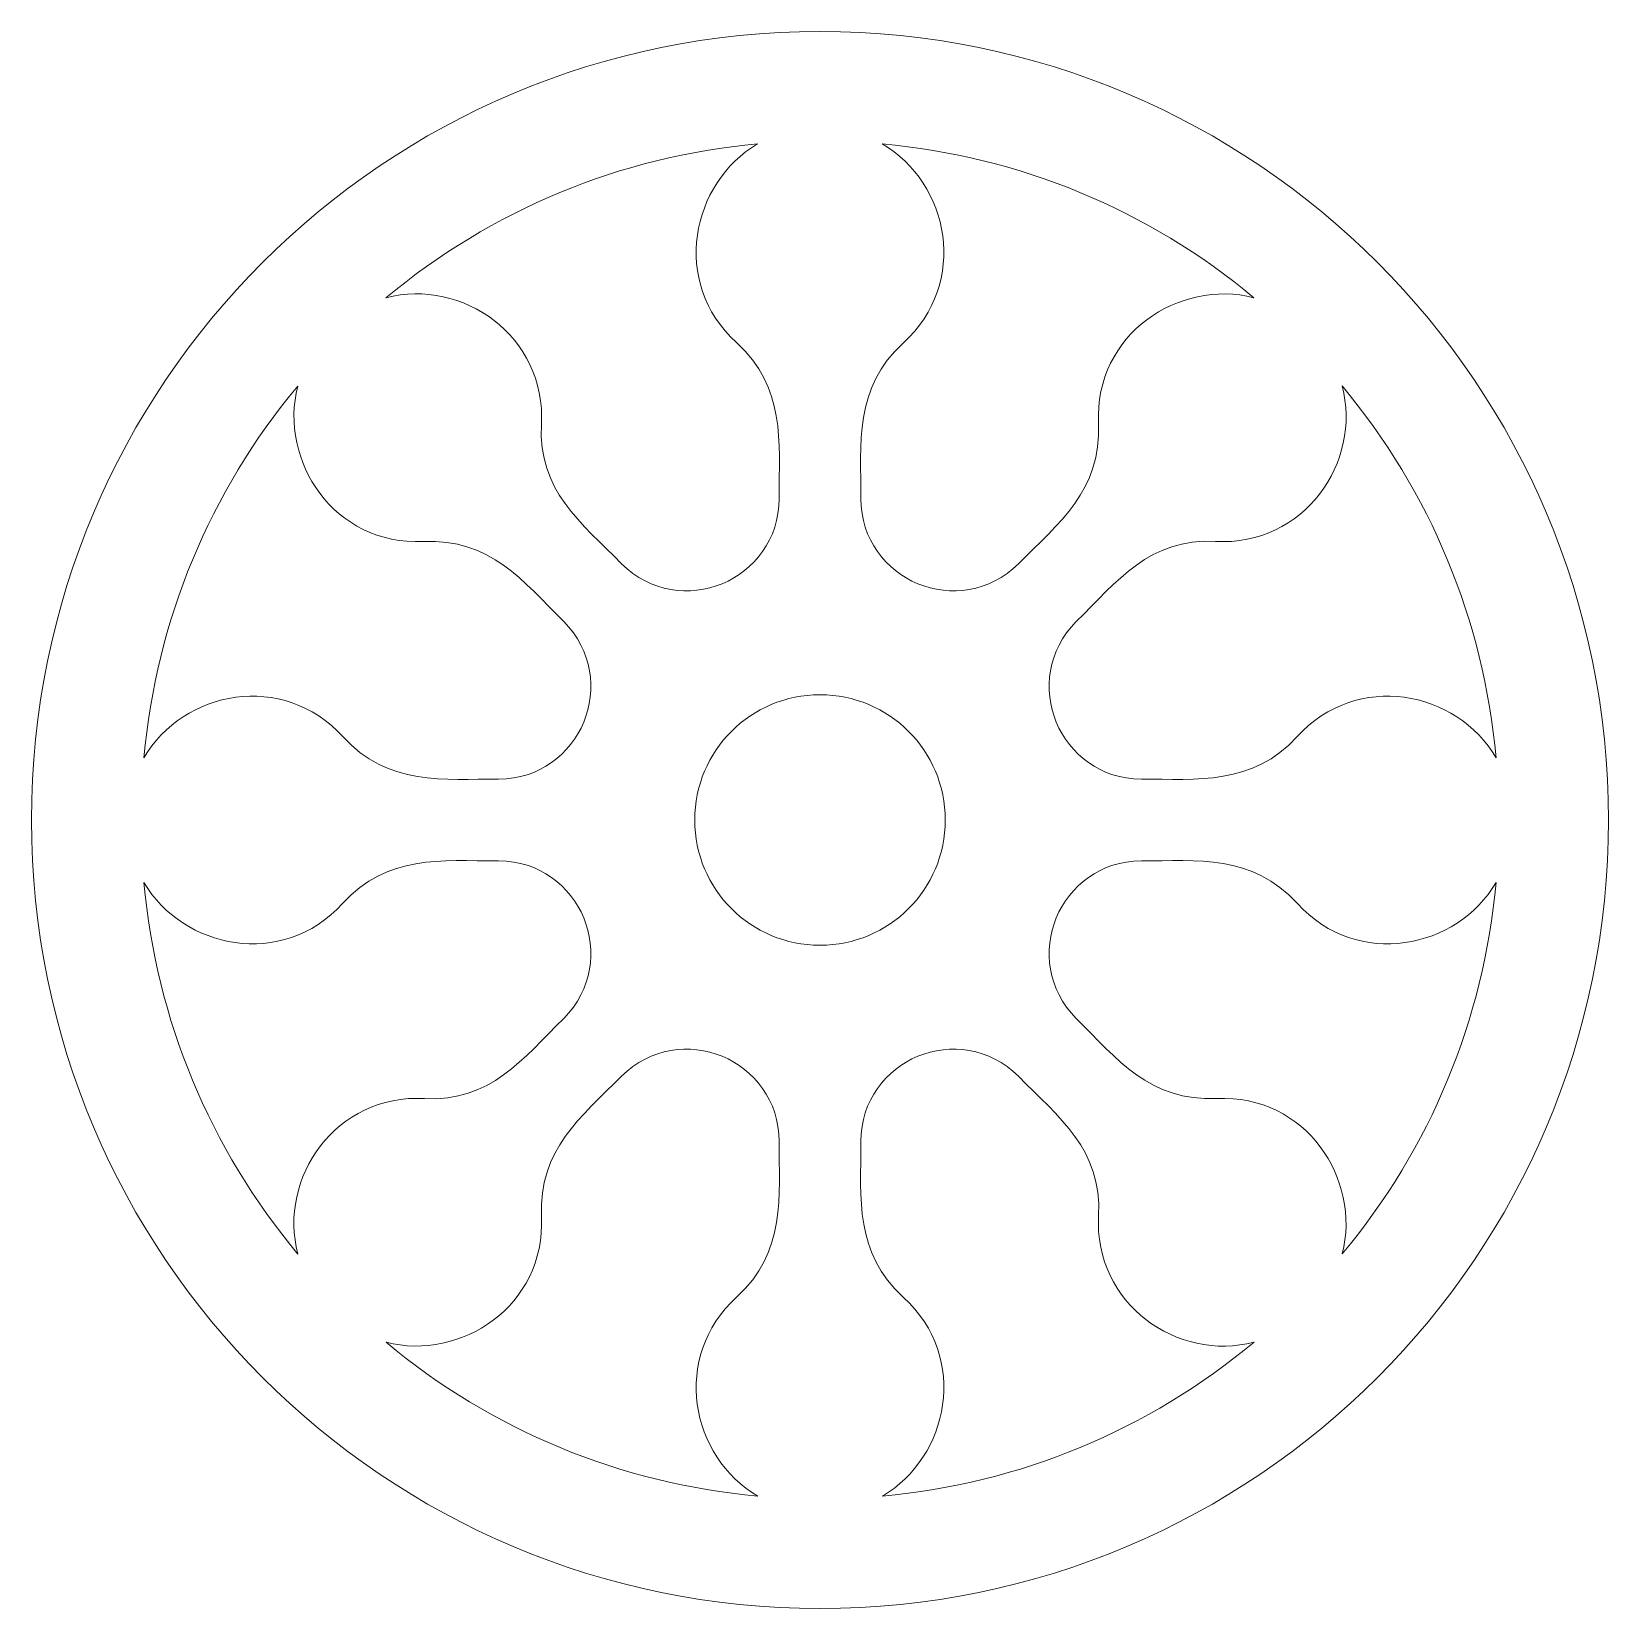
# Model space of a CAD drawing. Header units: inches. Extents: x 0.05 to 4.05, y 0.05 to 4.05.
import ezdxf

# ---------------------------------------------------------------- set-up
doc = ezdxf.new("R2010")
doc.units = ezdxf.units.IN
doc.header["$MEASUREMENT"] = 0
doc.layers.add('_U+0421_U+043B_U+043E_U+0439 1', color=7, linetype='Continuous')

msp = doc.modelspace()

# ---------------------------------------------------------------- linework, layer by layer
at = {"layer": '_U+0421_U+043B_U+043E_U+0439 1', "color": 12, "lineweight": 9, "true_color": 0xe30613}
for points, knots in [([(2.05, 4.05), (0.9454, 4.05), (0.05, 3.1546), (0.05, 2.05), (0.05, 0.9454), (0.9454, 0.05), (2.05, 0.05), (3.1546, 0.05), (4.05, 0.9454), (4.05, 2.05), (4.05, 3.1546), (3.1546, 4.05), (2.05, 4.05)], [0, 0, 0, 0, 1, 1, 1, 2, 2, 2, 3, 3, 3, 4, 4, 4, 4]), ([(1.8915, 3.765), (1.7237, 3.6659), (1.6703, 3.4142), (1.838, 3.261), (1.9635, 3.1464), (1.9462, 3.0117), (1.9462, 2.8656), (1.9462, 2.6571), (1.6941, 2.5527), (1.5467, 2.7001), (1.4452, 2.8017), (1.3341, 2.8874), (1.3434, 3.0528), (1.356, 3.2775), (1.142, 3.4259), (0.949, 3.3744), (1.2173, 3.5982), (1.5435, 3.7334), (1.8915, 3.765)], [0, 0, 0, 0, 1, 1, 1, 2, 2, 2, 3, 3, 3, 4, 4, 4, 5, 5, 5, 6, 6, 6, 6]), ([(2.2077, 3.765), (2.5558, 3.7336), (2.8822, 3.5985), (3.1506, 3.3748), (2.9618, 3.4234), (2.7462, 3.283), (2.7564, 3.0562), (2.7641, 2.8864), (2.6563, 2.8031), (2.5533, 2.7001), (2.4059, 2.5527), (2.1538, 2.6571), (2.1538, 2.8656), (2.1538, 3.0016), (2.1355, 3.1459), (2.2616, 3.2606), (2.4275, 3.4117), (2.3796, 3.6656), (2.2077, 3.765)], [0, 0, 0, 0, 1, 1, 1, 2, 2, 2, 3, 3, 3, 4, 4, 4, 5, 5, 5, 6, 6, 6, 6]), ([(0.7253, 3.1506), (0.6766, 2.9619), (0.8168, 2.7461), (1.0438, 2.7564), (1.2136, 2.7641), (1.2969, 2.6563), (1.3999, 2.5533), (1.5473, 2.4059), (1.4429, 2.1538), (1.2344, 2.1538), (1.0984, 2.1538), (0.9541, 2.1355), (0.8394, 2.2616), (0.6883, 2.4276), (0.4344, 2.3796), (0.335, 2.2077), (0.3664, 2.5558), (0.5015, 2.8822), (0.7253, 3.1506)], [0, 0, 0, 0, 1, 1, 1, 2, 2, 2, 3, 3, 3, 4, 4, 4, 5, 5, 5, 6, 6, 6, 6]), ([(3.3743, 3.1511), (3.5984, 2.8826), (3.7336, 2.5561), (3.765, 2.2077), (3.6656, 2.3796), (3.4116, 2.4275), (3.2606, 2.2616), (3.1472, 2.1369), (3.0053, 2.1538), (2.8656, 2.1538), (2.6571, 2.1538), (2.5527, 2.4059), (2.7001, 2.5533), (2.8017, 2.6548), (2.8874, 2.7659), (3.0528, 2.7566), (3.2778, 2.744), (3.4258, 2.9582), (3.3743, 3.1511)], [0, 0, 0, 0, 1, 1, 1, 2, 2, 2, 3, 3, 3, 4, 4, 4, 5, 5, 5, 6, 6, 6, 6]), ([(1.7322, 2.05), (1.7322, 2.2255), (1.8745, 2.3678), (2.05, 2.3678), (2.2255, 2.3678), (2.3678, 2.2255), (2.3678, 2.05), (2.3678, 1.8745), (2.2255, 1.7322), (2.05, 1.7322), (1.8745, 1.7322), (1.7322, 1.8745), (1.7322, 2.05)], [0, 0, 0, 0, 1, 1, 1, 2, 2, 2, 3, 3, 3, 4, 4, 4, 4]), ([(0.7257, 0.9489), (0.5018, 1.2172), (0.3666, 1.5435), (0.335, 1.8915), (0.4341, 1.7237), (0.6858, 1.6703), (0.839, 1.838), (0.9536, 1.9635), (1.0887, 1.9462), (1.2344, 1.9462), (1.4429, 1.9462), (1.5473, 1.6941), (1.3999, 1.5467), (1.2983, 1.4452), (1.2126, 1.3341), (1.0472, 1.3434), (0.8222, 1.356), (0.6742, 1.1418), (0.7257, 0.9489)], [0, 0, 0, 0, 1, 1, 1, 2, 2, 2, 3, 3, 3, 4, 4, 4, 5, 5, 5, 6, 6, 6, 6]), ([(3.3747, 0.9494), (3.4234, 1.1381), (3.2832, 1.3539), (3.0562, 1.3436), (2.8864, 1.3359), (2.8032, 1.4437), (2.7001, 1.5467), (2.5527, 1.6941), (2.6571, 1.9462), (2.8656, 1.9462), (3.0062, 1.9462), (3.145, 1.9651), (3.261, 1.838), (3.4143, 1.6702), (3.666, 1.7236), (3.765, 1.8915), (3.7334, 1.5437), (3.5984, 1.2176), (3.3747, 0.9494)], [0, 0, 0, 0, 1, 1, 1, 2, 2, 2, 3, 3, 3, 4, 4, 4, 5, 5, 5, 6, 6, 6, 6]), ([(1.8923, 0.335), (1.5442, 0.3664), (1.2178, 0.5015), (0.9494, 0.7253), (1.1382, 0.6766), (1.3539, 0.817), (1.3436, 1.0438), (1.3359, 1.2136), (1.4434, 1.2966), (1.5467, 1.3999), (1.6941, 1.5473), (1.9462, 1.4429), (1.9462, 1.2344), (1.9462, 1.0984), (1.9645, 0.9541), (1.8385, 0.8394), (1.6724, 0.6883), (1.7204, 0.4344), (1.8923, 0.335)], [0, 0, 0, 0, 1, 1, 1, 2, 2, 2, 3, 3, 3, 4, 4, 4, 5, 5, 5, 6, 6, 6, 6]), ([(2.2085, 0.335), (2.3763, 0.4341), (2.4298, 0.6858), (2.262, 0.839), (2.1365, 0.9536), (2.1538, 1.0887), (2.1538, 1.2344), (2.1538, 1.4429), (2.4059, 1.5473), (2.5533, 1.3999), (2.6548, 1.2983), (2.7659, 1.2126), (2.7566, 1.0472), (2.744, 0.8225), (2.958, 0.6741), (3.1511, 0.7257), (2.8827, 0.5018), (2.5565, 0.3666), (2.2085, 0.335)], [0, 0, 0, 0, 1, 1, 1, 2, 2, 2, 3, 3, 3, 4, 4, 4, 5, 5, 5, 6, 6, 6, 6])]:
    msp.add_open_spline(points, degree=3, knots=knots, dxfattribs=at)

doc.saveas('drawing.dxf')
